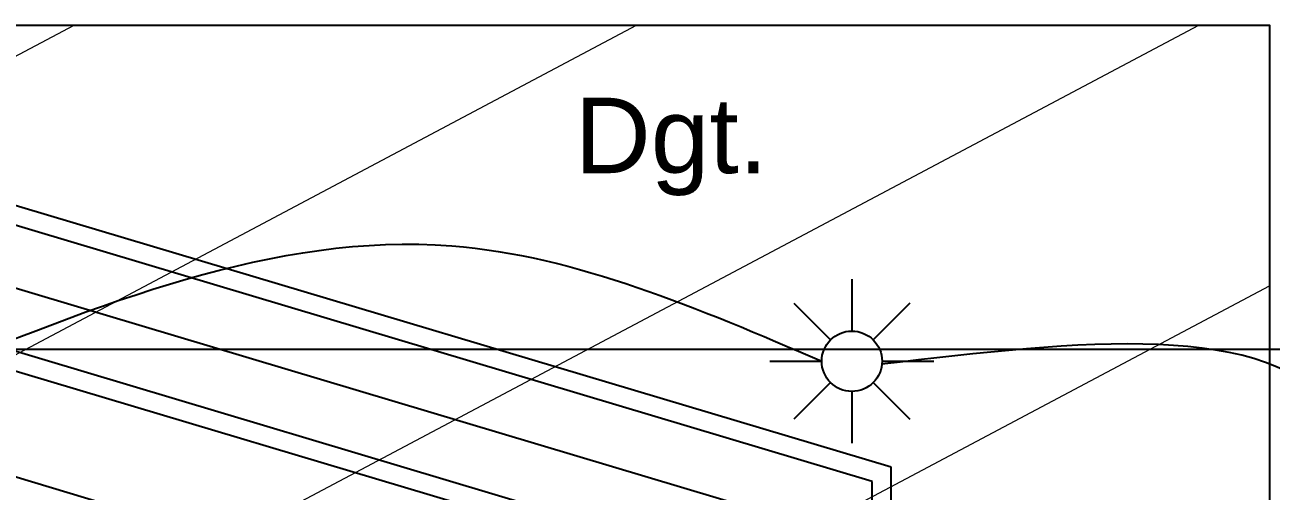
# Model space of a CAD drawing. Header units: millimetres. Extents: x 522027 to 600964, y -380282 to -298602.
# Drawn here: x 577309 to 578961, y -346297 to -345679 of the extents above; entities that cross this region are included whole.
import ezdxf

# ---------------------------------------------------------------- set-up
doc = ezdxf.new("R2010")
doc.units = ezdxf.units.MM
doc.set_wipeout_variables(frame=1)
for name, color, linetype in [('3-BAT C-Niveau -2', 7, 'Continuous'), ('prlm-CHAUFF', 4, 'Continuous'), ('prlm-EAU-EPEXT', 145, 'Continuous')]:
    doc.layers.add(name, color=color, linetype=linetype)
doc.layers.add('faux plafond', color=9, linetype='Continuous', lineweight=15)
doc.layers.add('prlm-ELEC-CFO', color=1, linetype='Continuous', lineweight=25)
doc.styles.add('Arial', font='arial.ttf')

# ---------------------------------------------------------------- blocks, each defined once
blk = doc.blocks.new('xi.SPOT')
at = {"color": 0, "lineweight": 5}
blk.add_wipeout([(-4, 0), (-2.83, -2.83), (0, -4), (2.83, -2.83), (4, 0), (2.83, 2.83), (0, 4), (-2.83, 2.83)], dxfattribs=at).dxf.layer = 'prlm-ELEC-CFO'
at = {"layer": 'prlm-ELEC-CFO', "color": 0, "linetype": 'ByBlock', "lineweight": -2, "flags": 128}
for points in [[(0, 10.88), (0, 4)], [(-7.69, 7.69), (-2.83, 2.83)], [(7.69, 7.69), (2.83, 2.83)], [(-10.88, 0), (-4, 0)], [(4, 0), (10.88, 0)], [(-2.83, -2.83), (-7.69, -7.69)], [(2.83, -2.83), (7.69, -7.69)], [(0, -4), (0, -10.88)]]:
    blk.add_lwpolyline(points, dxfattribs=at)
at = {"layer": 'prlm-ELEC-CFO', "color": 0, "linetype": 'ByBlock', "lineweight": -2}
blk.add_circle((0, 0), 4, dxfattribs=at)

msp = doc.modelspace()

# ---------------------------------------------------------------- hatches: boundary and pattern name
at = {"layer": 'faux plafond'}
h = msp.add_hatch(dxfattribs=at)
h.set_pattern_fill('BA 13', color=256, scale=10, angle=-10.7236, style=0, pattern_type=2)
h.set_pattern_definition([(207.93621, (505019.33, 142779.7), (-142.2261, 319.79952), [])])
h.paths.add_polyline_path([(573027.3, -346438.3), (573038.9, -344930.1), (574454.6, -344930.2), (574454.7, -344230.2), (575154.7, -344230.1), (575154.7, -344889.8), (575204.7, -344889.8), (575204.7, -344230.1), (576717.7, -344230.7), (576717.7, -344282.2), (576767.7, -344282.2), (576767.7, -344229.2), (578086.7, -344228.7), (578086.7, -345629.2), (576767.7, -345629.1), (576767.7, -345232.2), (576717.7, -345232.2), (576717.7, -345679), (578958.7, -345679.2), (578958.7, -346578.6), (578908.7, -346578.6), (578908.7, -347249), (577369.2, -347248.6), (577369.2, -346578.8), (576359.2, -346579.1), (576359.2, -347187.2), (575202.7, -347187.2), (575203.7, -346435.5), (574762.3, -346435.8), (574750.6, -346438.3)])

# ---------------------------------------------------------------- linework, layer by layer
at = {"layer": '3-BAT C-Niveau -2', "ltscale": 50.8, "flags": 128}
msp.add_lwpolyline([(576717.7, -345679), (578958.7, -345679.2), (578958.7, -346578.6), (578908.7, -346578.6), (578908.7, -347249), (577369.2, -347248.6), (577369.2, -346578.8), (576359.2, -346579.1)], dxfattribs=at)
at = {"layer": 'prlm-CHAUFF'}
for p, q in [((578272.1, -346402.9), (574207.1, -345188.5)), ((578247.1, -346421.6), (574182.1, -345207.2)), ((577769.1, -346419.8), (574172.1, -345340.9)), ((578457.1, -346874.4), (578457.1, -346265.1)), ((578432.1, -346899.4), (578432.1, -346283.8))]:
    msp.add_line(p, q, dxfattribs=at)
at = {"layer": 'prlm-ELEC-CFO'}
for points in [[(577168.3, -346146.2), (577875, -345971.6), (578365.2, -346124.5)], [(579042.3, -346630.3), (579045.8, -346193.8), (578445, -346128.4)]]:
    msp.add_spline(points, degree=3, dxfattribs=at)

# ---------------------------------------------------------------- texts
at = {"insert": (578037.8, -345775.3), "char_height": 100, "attachment_point": 1, "rotation": 360, "line_spacing_factor": 0.834288, "style": 'Arial'}
msp.add_mtext('Dgt.', dxfattribs=at)

# ---------------------------------------------------------------- next in the draw order: block references
at = {"layer": 'prlm-ELEC-CFO', "xscale": 10, "yscale": 10, "zscale": 10}
msp.add_blockref('xi.SPOT', (578405.2, -346124.5), dxfattribs=at)

# ---------------------------------------------------------------- next in the draw order: linework, layer by layer
at = {"layer": 'prlm-CHAUFF'}
for p, q in [((578457.1, -346265.1), (574392.1, -345050.7)), ((578432.1, -346283.8), (574367.1, -345069.3)), ((578352.1, -346343.3), (574287.1, -345128.9))]:
    msp.add_line(p, q, dxfattribs=at)
at = {"layer": 'prlm-EAU-EPEXT', "ltscale": 20}
msp.add_line((577121.1, -346108.7), (583019.9, -346108.7), dxfattribs=at)

doc.saveas('drawing.dxf')
